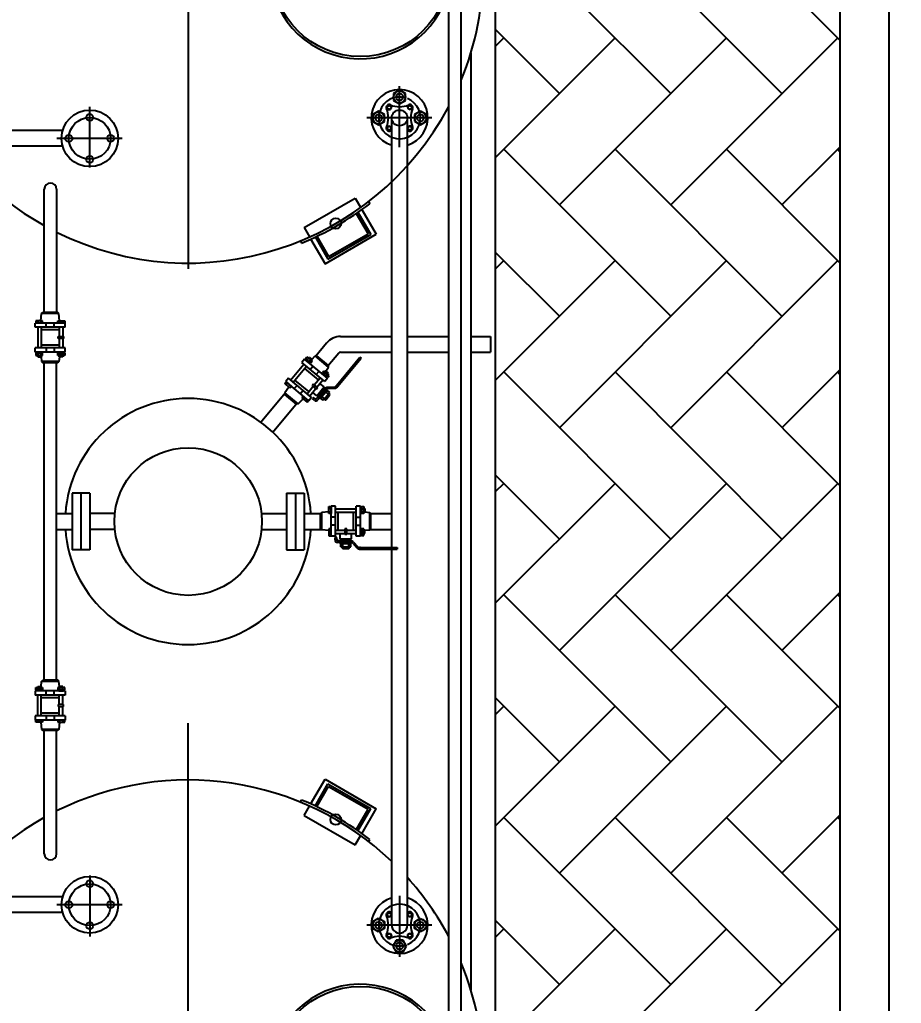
# Model space of a CAD drawing. Extents: x -59142 to 322364, y -122476 to 91021.
# Drawn here: x -12501 to -10709, y 71493 to 73491 of the extents above; entities that cross this region are included whole.
import ezdxf

# ---------------------------------------------------------------- set-up
doc = ezdxf.new("R2010")
doc.units = 0
doc.header["$LTSCALE"] = 1000
doc.header["$MEASUREMENT"] = 0
doc.layers.add('EQUIPMENT', color=171, linetype='Continuous')
doc.styles.get("Standard").update_dxf_attribs({"font": 'gbenor.shx', "bigfont": 'gbcbig.shx'})
doc.dimstyles.get("Standard").update_dxf_attribs({"dimscale": 100, "dimtxt": 3.5, "dimasz": 1, "dimexe": 2.5, "dimexo": 3, "dimgap": 1.5, "dimtad": 1, "dimdec": 0, "dimzin": 0, "dimdsep": 46, "dimtxsty": 'Standard', "dimblk": 'ARCHTICK', "dimcen": 0.09, "dimadec": 0, "dimazin": 0, "dimtfac": 1, "dimtdec": 0, "dimtix": 1, "dimtmove": 2, "dimatfit": 3, "dimfxl": 1, "dimtolj": 1, "dimtzin": 0, "dimarcsym": 0})

# ---------------------------------------------------------------- blocks, each defined once
blk = doc.blocks.new('A$C057769C0')
at = {"layer": 'EQUIPMENT', "linetype": 'Continuous'}
for p, q in [((9150, 9599.5), (9150, 15299.5)), ((9850, 15299.5), (9850, 9599.5)), ((9166.9, 13308.5), (9506.3, 12969.1)), ((9393.1, 13308.5), (9732.5, 12969.1)), ((9619.4, 13308.5), (9850, 13077.9)), ((9150, 13099.1), (9280, 12969.1)), ((9150, 13065.3), (9166.9, 13082.2)), ((9150, 12839.1), (9393.1, 13082.2)), ((9280, 12742.8), (9619.4, 13082.2)), ((9506.3, 12742.8), (9845.7, 13082.2)), ((9100, 13051.2), (9100, 11147.9)), ((8955.2, 12976.1), (8943.2, 12969.1)), ((8967.2, 12969.1), (8955.2, 12976.1)), ((8943.2, 12969.1), (8943.2, 12955.3)), ((8943.2, 12955.3), (8955.2, 12948.4)), ((8955.2, 12948.4), (8967.2, 12955.3)), ((8967.2, 12955.3), (8967.2, 12969.1)), ((8912.7, 12933.2), (8900.7, 12926.3)), ((8924.7, 12926.3), (8912.7, 12933.2)), ((8931.9, 12944.8), (8929.6, 12940.8)), ((8929.6, 12940.8), (8931.9, 12936.8)), ((8936.5, 12944.8), (8931.9, 12944.8)), ((8931.9, 12936.8), (8936.5, 12936.8)), ((8938.8, 12940.8), (8936.5, 12944.8)), ((8936.5, 12936.8), (8938.8, 12940.8)), ((8976.2, 12945.4), (8972.2, 12943.1)), ((8972.2, 12943.1), (8972.2, 12938.5)), ((8972.2, 12938.5), (8976.2, 12936.1)), ((8980.2, 12943.1), (8976.2, 12945.4)), ((8976.2, 12936.1), (8980.2, 12938.5)), ((8980.2, 12938.5), (8980.2, 12943.1)), ((8997.7, 12933.6), (8985.7, 12926.6)), ((9009.7, 12926.6), (8997.7, 12933.6)), ((8900.7, 12926.3), (8900.7, 12912.4)), ((8900.7, 12912.4), (8912.7, 12905.5)), ((8912.7, 12905.5), (8924.7, 12912.4)), ((8924.7, 12912.4), (8924.7, 12926.3)), ((8985.7, 12926.6), (8985.7, 12912.8)), ((8985.7, 12912.8), (8997.7, 12905.9)), ((8997.7, 12905.9), (9009.7, 12912.8)), ((9009.7, 12912.8), (9009.7, 12926.6)), ((8934.2, 12903.4), (8930.2, 12901.1)), ((8930.2, 12901.1), (8930.2, 12896.5)), ((8930.2, 12896.5), (8934.2, 12894.1)), ((8938.2, 12901.1), (8934.2, 12903.4)), ((8934.2, 12894.1), (8938.2, 12896.5)), ((8938.2, 12896.5), (8938.2, 12901.1)), ((8973.9, 12902.8), (8971.6, 12898.8)), ((8971.6, 12898.8), (8973.9, 12894.8)), ((8978.5, 12902.8), (8973.9, 12902.8)), ((8973.9, 12894.8), (8978.5, 12894.8)), ((8980.8, 12898.8), (8978.5, 12902.8)), ((8978.5, 12894.8), (8980.8, 12898.8)), ((9166.9, 12855.9), (9506.3, 12516.5)), ((9393.1, 12855.9), (9732.5, 12516.5)), ((9619.4, 12855.9), (9850, 12625.4)), ((9732.5, 12742.8), (9850, 12860.2)), ((9845.7, 12855.9), (9850, 12851.6)), ((8233.1, 12524.4), (8233.1, 12774.7)), ((8258.1, 12774.7), (8258.1, 12524.4)), ((9150, 12646.5), (9280, 12516.5)), ((9150, 12612.8), (9166.9, 12629.7)), ((9150, 12386.5), (9393.1, 12629.7)), ((9280, 12290.2), (9619.4, 12629.7)), ((9506.3, 12290.2), (9845.7, 12629.7)), ((8835.5, 12475.6), (8939.2, 12475.6)), ((8971.2, 12475.6), (9055.5, 12475.6)), ((9100, 12475.6), (9140, 12475.6)), ((9140, 12475.6), (9140, 12443.6)), ((8807, 12462.2), (8784.7, 12435.3)), ((8831.6, 12441.8), (8809.3, 12414.9)), ((8835.5, 12443.6), (8939.2, 12443.6)), ((8874.5, 12433.4), (8877, 12431.3)), ((8971.2, 12443.6), (9055.5, 12443.6)), ((9100, 12443.6), (9140, 12443.6)), ((8233.1, 11776.9), (8233.1, 12422.2)), ((8258.1, 11776.9), (8258.1, 12422.2)), ((9166.9, 12403.4), (9506.3, 12064)), ((9393.1, 12403.4), (9732.5, 12064)), ((9619.4, 12403.4), (9850, 12172.8)), ((9732.5, 12290.2), (9850, 12407.7)), ((9845.7, 12403.4), (9850, 12399.1)), ((8722.5, 12360.3), (8672.5, 12299.9)), ((8747.2, 12339.9), (8697.1, 12279.4)), ((9150, 12194), (9280, 12064)), ((9150, 12160.2), (9166.9, 12177.1)), ((9150, 11934), (9393.1, 12177.1)), ((9280, 11837.7), (9619.4, 12177.1)), ((9506.3, 11837.7), (9845.7, 12177.1)), ((8950.5, 12046.6), (8950.5, 12043.3)), ((9732.5, 11837.7), (9850, 11955.1)), ((9166.9, 11950.8), (9506.3, 11611.4)), ((9393.1, 11950.8), (9732.5, 11611.4)), ((9619.4, 11950.8), (9850, 11720.3)), ((9845.7, 11950.8), (9850, 11946.5)), ((9150, 11741.4), (9280, 11611.4)), ((9150, 11707.7), (9166.9, 11724.6)), ((9150, 11481.4), (9393.1, 11724.6)), ((9280, 11385.2), (9619.4, 11724.6)), ((9506.3, 11385.2), (9845.7, 11724.6)), ((8233.1, 11424.3), (8233.1, 11674.6)), ((8258.1, 11424.3), (8258.1, 11674.6)), ((9166.9, 11498.3), (9506.3, 11158.9)), ((9393.1, 11498.3), (9732.5, 11158.9)), ((9619.4, 11498.3), (9850, 11267.7)), ((9732.5, 11385.2), (9850, 11502.6)), ((9845.7, 11498.3), (9850, 11494)), ((8900.7, 11286.6), (8912.7, 11293.6)), ((8912.7, 11293.6), (8924.7, 11286.6)), ((8930.2, 11302.6), (8934.2, 11304.9)), ((8930.2, 11298), (8930.2, 11302.6)), ((8934.2, 11295.7), (8930.2, 11298)), ((8934.2, 11304.9), (8938.2, 11302.6)), ((8938.2, 11298), (8934.2, 11295.7)), ((8938.2, 11302.6), (8938.2, 11298)), ((8971.6, 11300.3), (8973.9, 11304.3)), ((8973.9, 11296.3), (8971.6, 11300.3)), ((8973.9, 11304.3), (8978.5, 11304.3)), ((8978.5, 11296.3), (8973.9, 11296.3)), ((8978.5, 11304.3), (8980.8, 11300.3)), ((8980.8, 11300.3), (8978.5, 11296.3)), ((8985.7, 11286.3), (8997.7, 11293.2)), ((8997.7, 11293.2), (9009.7, 11286.3)), ((8900.7, 11272.8), (8900.7, 11286.6)), ((8924.7, 11286.6), (8924.7, 11272.8)), ((8985.7, 11272.4), (8985.7, 11286.3)), ((9009.7, 11286.3), (9009.7, 11272.4)), ((9150, 11288.9), (9280, 11158.9)), ((8912.7, 11265.9), (8900.7, 11272.8)), ((8924.7, 11272.8), (8912.7, 11265.9)), ((8929.6, 11258.3), (8931.9, 11262.3)), ((8931.9, 11254.3), (8929.6, 11258.3)), ((8931.9, 11262.3), (8936.5, 11262.3)), ((8936.5, 11254.3), (8931.9, 11254.3)), ((8936.5, 11262.3), (8938.8, 11258.3)), ((8938.8, 11258.3), (8936.5, 11254.3)), ((8972.2, 11260.6), (8976.2, 11262.9)), ((8972.2, 11256), (8972.2, 11260.6)), ((8976.2, 11253.7), (8972.2, 11256)), ((8976.2, 11262.9), (8980.2, 11260.6)), ((8980.2, 11256), (8976.2, 11253.7)), ((8980.2, 11260.6), (8980.2, 11256)), ((8997.7, 11265.5), (8985.7, 11272.4)), ((9009.7, 11272.4), (8997.7, 11265.5)), ((9150, 11255.1), (9166.9, 11272)), ((9150, 11028.9), (9393.1, 11272)), ((9280, 10932.6), (9619.4, 11272)), ((9506.3, 10932.6), (9845.7, 11272)), ((8948.5, 11248.6), (8941.5, 11236.6)), ((8941.5, 11236.6), (8948.5, 11224.6)), ((8962.3, 11248.6), (8948.5, 11248.6)), ((8969.2, 11236.6), (8962.3, 11248.6)), ((8962.3, 11224.6), (8969.2, 11236.6)), ((8948.5, 11224.6), (8962.3, 11224.6))]:
    blk.add_line(p, q, dxfattribs=at)
at = {"layer": 'EQUIPMENT'}
for p, q in [((8525.6, 13952.2), (8525.6, 12613.3)), ((9055.5, 10432.3), (9055.5, 13766.8)), ((9080.5, 10432.9), (9080.5, 13767.3)), ((8955.2, 12860.4), (8955.2, 12984.1)), ((8325.5, 12818.8), (8325.5, 12942.5)), ((9021.1, 12919.7), (8888.4, 12919.7)), ((8939.2, 11280.2), (8939.2, 12919.7)), ((8971.2, 11279.3), (8971.2, 12919.7)), ((8270.3, 12894.1), (7820, 12894.1)), ((8391.5, 12878.1), (8258.7, 12878.1)), ((8270.3, 12862.1), (8029.9, 12862.1)), ((8761.2, 12696.8), (8865.1, 12756.8)), ((8865.1, 12756.8), (8875.8, 12738.2)), ((8878.3, 12733.8), (8907.6, 12683.1)), ((8892.2, 12749.7), (8894.8, 12745.4)), ((8867.1, 12725.7), (8891.2, 12684.1)), ((8870.4, 12728), (8896.6, 12682.6)), ((8761.2, 12696.8), (8771.9, 12678.2)), ((8774.4, 12673.8), (8803.7, 12623.1)), ((8783.4, 12677.8), (8809.6, 12632.3)), ((8787, 12679.5), (8811.1, 12637.8)), ((8803.7, 12623.1), (8907.6, 12683.1)), ((8809.6, 12632.3), (8896.6, 12682.6)), ((8811.1, 12637.8), (8891.2, 12684.1)), ((8753.7, 12669.7), (8756.2, 12665.4)), ((8325.6, 12157), (8289.6, 12157)), ((8289.6, 12157), (8289.6, 12042)), ((8307.6, 12157), (8307.6, 12042)), ((8325.6, 12157), (8325.6, 12042)), ((8725.6, 12157), (8725.6, 12042)), ((8725.6, 12157), (8761.6, 12157)), ((8743.6, 12157), (8743.6, 12042)), ((8761.6, 12157), (8761.6, 12042)), ((8258.1, 12115.5), (8289.6, 12115.5)), ((8376.5, 12115.5), (8325.6, 12115.5)), ((8674.8, 12115.5), (8725.6, 12115.5)), ((8761.6, 12115.5), (8797.3, 12115.5)), ((8894.7, 12115.5), (8939.2, 12115.5)), ((8258.1, 12083.5), (8289.6, 12083.5)), ((8376.5, 12083.5), (8325.6, 12083.5)), ((8674.8, 12083.5), (8725.6, 12083.5)), ((8761.6, 12083.5), (8797.3, 12083.5)), ((8894.7, 12083.5), (8939.2, 12083.5)), ((8325.6, 12042), (8289.6, 12042)), ((8725.6, 12042), (8761.6, 12042)), ((8525.6, 10246.9), (8525.6, 11689.7)), ((8774.4, 11525.2), (8803.7, 11575.9)), ((8803.7, 11575.9), (8907.6, 11515.9)), ((8783.4, 11521.2), (8809.6, 11566.7)), ((8787, 11519.6), (8811.1, 11561.2)), ((8809.6, 11566.7), (8896.6, 11516.4)), ((8811.1, 11561.2), (8891.2, 11515)), ((8753.7, 11529.3), (8756.2, 11533.7)), ((8761.2, 11502.3), (8771.9, 11520.8)), ((8867.1, 11473.3), (8891.2, 11515)), ((8870.4, 11471), (8896.6, 11516.4)), ((8878.3, 11465.2), (8907.6, 11515.9)), ((8761.2, 11502.3), (8865.1, 11442.3)), ((8865.1, 11442.3), (8875.8, 11460.8)), ((8892.2, 11449.3), (8894.8, 11453.7)), ((8325.5, 11380.3), (8325.5, 11256.6)), ((8270.3, 11336.9), (8029.9, 11336.9)), ((8955.2, 11338.7), (8955.2, 11215)), ((8391.5, 11320.9), (8258.7, 11320.9)), ((8270.3, 11304.9), (7820, 11304.9)), ((9021.1, 11279.3), (8888.4, 11279.3))]:
    blk.add_line(p, q, dxfattribs=at)
at = {"layer": 'EQUIPMENT', "ltscale": 8}
for p, q in [((8226.3, 12507.6), (8227.5, 12522)), ((8227.5, 12522), (8230, 12524.4)), ((8262.9, 12522), (8227.5, 12522)), ((8260.6, 12524.4), (8230, 12524.4)), ((8262.9, 12522), (8260.6, 12524.4)), ((8264.1, 12507.6), (8262.9, 12522)), ((8214.7, 12494.3), (8214.7, 12502.9)), ((8275.7, 12502.9), (8214.7, 12502.9)), ((8275.7, 12494.3), (8214.7, 12494.3)), ((8215.6, 12507.6), (8215.6, 12503.1)), ((8229.6, 12507.6), (8215.6, 12507.6)), ((8215.6, 12503.1), (8229.6, 12503.1)), ((8219.7, 12507.4), (8219.7, 12503.3)), ((8220.1, 12494.3), (8220.1, 12452.3)), ((8225.6, 12507.2), (8225.6, 12503.4)), ((8225.9, 12502.9), (8226, 12503.1)), ((8227.1, 12494.3), (8227.1, 12452.3)), ((8229.6, 12503.1), (8229.6, 12507.6)), ((8237.2, 12494.3), (8237.2, 12502.9)), ((8253.2, 12494.3), (8253.2, 12502.9)), ((8260.8, 12507.6), (8274.8, 12507.6)), ((8260.8, 12503.1), (8260.8, 12507.6)), ((8274.8, 12503.1), (8260.8, 12503.1)), ((8263.6, 12494.3), (8263.6, 12475.5)), ((8264.4, 12502.9), (8264.4, 12503.1)), ((8264.8, 12507.2), (8264.8, 12503.4)), ((8270.6, 12494.3), (8270.6, 12475.5)), ((8270.7, 12507.4), (8270.7, 12503.3)), ((8274.8, 12507.6), (8274.8, 12503.1)), ((8275.7, 12494.3), (8275.7, 12502.9)), ((8263.6, 12488.8), (8227.1, 12488.8)), ((8261.2, 12471.3), (8261.2, 12475.5)), ((8261.2, 12475.5), (8272.1, 12475.5)), ((8272.1, 12475.5), (8272.1, 12471.3)), ((8263.6, 12457.8), (8227.1, 12457.8)), ((8272.1, 12471.3), (8261.2, 12471.3)), ((8263.6, 12471.3), (8263.6, 12452.3)), ((8270.6, 12471.3), (8270.6, 12452.3)), ((8214.7, 12443.7), (8214.7, 12452.3)), ((8275.7, 12452.3), (8214.7, 12452.3)), ((8275.7, 12443.7), (8214.7, 12443.7)), ((8215.7, 12441.5), (8215.7, 12437)), ((8229.7, 12441.5), (8215.7, 12441.5)), ((8215.7, 12437), (8229.7, 12437)), ((8217.8, 12443.5), (8217.8, 12441.7)), ((8228, 12443.5), (8217.8, 12443.5)), ((8217.8, 12441.7), (8228, 12441.7)), ((8219.8, 12436.9), (8219.8, 12434.5)), ((8219.8, 12434.5), (8226.8, 12434.5)), ((8220, 12441.3), (8220, 12437.2)), ((8225.9, 12443.7), (8226.5, 12437)), ((8225.9, 12441.1), (8225.9, 12437.3)), ((8226.7, 12434.5), (8227.5, 12424.6)), ((8226.8, 12434.5), (8226.8, 12436.9)), ((8228, 12441.7), (8228, 12443.5)), ((8229.7, 12437), (8229.7, 12441.5)), ((8237.2, 12452.3), (8237.2, 12443.7)), ((8253.2, 12452.3), (8253.2, 12443.7)), ((8260.7, 12441.5), (8274.7, 12441.5)), ((8260.7, 12437), (8260.7, 12441.5)), ((8274.7, 12437), (8260.7, 12437)), ((8262.4, 12441.7), (8262.4, 12443.5)), ((8262.4, 12443.5), (8272.5, 12443.5)), ((8272.5, 12441.7), (8262.4, 12441.7)), ((8263.7, 12434.5), (8262.9, 12424.6)), ((8263.6, 12434.5), (8263.6, 12436.9)), ((8270.6, 12434.5), (8263.6, 12434.5)), ((8264.4, 12443.7), (8264.4, 12443.5)), ((8264.5, 12441.1), (8264.5, 12437.3)), ((8270.4, 12441.3), (8270.4, 12437.2)), ((8270.6, 12436.9), (8270.6, 12434.5)), ((8272.5, 12443.5), (8272.5, 12441.7)), ((8274.7, 12441.5), (8274.7, 12437)), ((8275.7, 12443.7), (8275.7, 12452.3)), ((8764, 12430.5), (8766.8, 12434)), ((8766.8, 12434), (8777.6, 12425.1)), ((8770.1, 12431.4), (8771.7, 12433.3)), ((8771.7, 12433.3), (8777, 12428.8)), ((8776.9, 12428.9), (8783.9, 12436)), ((8783.9, 12436), (8787.4, 12436.2)), ((8811.1, 12413.4), (8783.9, 12436)), ((8810.9, 12416.8), (8787.4, 12436.2)), ((8826.9, 12376), (8874.5, 12433.4)), ((8262.9, 12424.6), (8227.5, 12424.6)), ((8227.5, 12424.6), (8230, 12422.2)), ((8260.6, 12422.2), (8230, 12422.2)), ((8262.9, 12424.6), (8260.6, 12422.2)), ((8733.7, 12387), (8760.5, 12419.4)), ((8739.1, 12382.6), (8765.9, 12414.9)), ((8761.8, 12429.5), (8756.3, 12422.8)), ((8803.3, 12383.9), (8756.3, 12422.8)), ((8808.8, 12390.6), (8761.8, 12429.5)), ((8774.7, 12421.6), (8764, 12430.5)), ((8764.4, 12427.6), (8765.5, 12429)), ((8772.1, 12421.1), (8764.4, 12427.6)), ((8765.5, 12429), (8773.3, 12422.5)), ((8767.4, 12427.9), (8770, 12431.1)), ((8770.5, 12422.3), (8775.2, 12427.1)), ((8772.1, 12424.3), (8774.5, 12427.3)), ((8773.3, 12422.5), (8772.1, 12421.1)), ((8773.6, 12408.5), (8779.2, 12415.1)), ((8777.6, 12425.1), (8774.7, 12421.6)), ((8777, 12428.8), (8775.5, 12426.9)), ((8805.4, 12405.3), (8811.1, 12413.4)), ((8811.1, 12413.4), (8810.9, 12416.8)), ((8829.4, 12373.9), (8877, 12431.3)), ((8790.5, 12387.4), (8762.4, 12410.7)), ((8786, 12398.3), (8791.5, 12404.9)), ((8801.5, 12405.2), (8798.7, 12401.8)), ((8798.7, 12401.8), (8809.5, 12392.8)), ((8799.9, 12400.6), (8798.7, 12399.1)), ((8798.7, 12399.1), (8806.5, 12392.7)), ((8807.7, 12394.1), (8799.9, 12400.6)), ((8800.1, 12397.7), (8800.2, 12397.9)), ((8812.3, 12396.3), (8801.5, 12405.2)), ((8801.8, 12399.7), (8804.3, 12402.6)), ((8805.3, 12405.4), (8803.8, 12403.5)), ((8810.7, 12400.9), (8805.3, 12405.4)), ((8806.2, 12395.7), (8808.9, 12398.9)), ((8806.5, 12392.7), (8807.7, 12394.1)), ((8809.2, 12399), (8810.7, 12400.9)), ((8809.5, 12392.8), (8812.3, 12396.3)), ((8721.7, 12379.7), (8724.6, 12383.1)), ((8732.5, 12370.7), (8721.7, 12379.7)), ((8730, 12372.8), (8721.7, 12361)), ((8729.5, 12390.5), (8724, 12383.8)), ((8771, 12344.9), (8724, 12383.8)), ((8724.6, 12383.1), (8735.4, 12374.2)), ((8725, 12377.2), (8727.6, 12380.3)), ((8776.5, 12351.6), (8729.5, 12390.5)), ((8729.7, 12373.6), (8732.1, 12376.5)), ((8735.4, 12374.2), (8732.5, 12370.7)), ((8732.7, 12376.7), (8732.6, 12376.5)), ((8746.9, 12376.1), (8741.3, 12369.5)), ((8770.7, 12363.5), (8742.6, 12386.8)), ((8767.2, 12359.3), (8779.2, 12373.7)), ((8780, 12378.5), (8777.3, 12375.3)), ((8777.3, 12375.3), (8785.7, 12368.3)), ((8788.4, 12371.6), (8780, 12378.5)), ((8781.9, 12377), (8794, 12391.6)), ((8786.8, 12355.2), (8801.7, 12373.1)), ((8787.2, 12372.5), (8799.4, 12387.2)), ((8801.7, 12373.1), (8793.4, 12379.9)), ((8808.8, 12390.6), (8803.3, 12383.9)), ((8809.5, 12372.2), (8822.1, 12372.7)), ((8826.9, 12376), (8825.7, 12374.5)), ((8830.1, 12373.3), (8826.2, 12376.5)), ((8829.4, 12373.9), (8829, 12373.4)), ((8749, 12338.4), (8721.7, 12361)), ((8721.7, 12361), (8722.1, 12357.5)), ((8745.6, 12338), (8722.1, 12357.5)), ((8759.2, 12365.9), (8753.7, 12359.3)), ((8759.4, 12354.3), (8756.6, 12350.8)), ((8770.2, 12345.4), (8759.4, 12354.3)), ((8772.6, 12354.8), (8784.6, 12369.3)), ((8786.8, 12355.2), (8778.6, 12362)), ((8785.7, 12368.3), (8788.4, 12371.6)), ((8803.4, 12369.2), (8787, 12349.4)), ((8790.6, 12353.7), (8787.6, 12356.1)), ((8806.8, 12368), (8789, 12346.6)), ((8794.1, 12349.4), (8808.7, 12367)), ((8802.8, 12348.9), (8797.4, 12353.4)), ((8800.1, 12345.8), (8813.4, 12361.7)), ((8803.8, 12369.6), (8800.8, 12372.1)), ((8804.3, 12346.8), (8813.1, 12357.5)), ((8810.7, 12358.5), (8805.4, 12363)), ((8805.4, 12347.1), (8813, 12356.3)), ((8808.7, 12367), (8807, 12368.4)), ((8813.4, 12361.7), (8808, 12366.2)), ((8810.4, 12369.8), (8822.7, 12370.4)), ((8813, 12356.3), (8810.6, 12358.3)), ((8813.1, 12357.5), (8811.2, 12359)), ((8813.1, 12357.5), (8813, 12356.3)), ((8749, 12338.4), (8745.6, 12338)), ((8759.1, 12348.7), (8749, 12338.4)), ((8756.6, 12350.8), (8767.3, 12341.9)), ((8759.9, 12348.6), (8762.3, 12351.5)), ((8762.3, 12352.1), (8762.2, 12352)), ((8764.3, 12344.7), (8766.9, 12347.8)), ((8767.3, 12341.9), (8770.2, 12345.4)), ((8776.5, 12351.6), (8771, 12344.9)), ((8780.2, 12351.8), (8778.1, 12349.3)), ((8782, 12346), (8778.1, 12349.3)), ((8783.5, 12349.1), (8780.2, 12351.8)), ((8794.1, 12349.4), (8792.4, 12350.7)), ((8800.1, 12345.8), (8794.8, 12350.2)), ((8804.3, 12346.8), (8802.4, 12348.4)), ((8805.4, 12347.1), (8802.9, 12349.1)), ((8804.3, 12346.8), (8805.4, 12347.1)), ((8797.3, 12118), (8794.8, 12115.5)), ((8794.8, 12085), (8794.8, 12115.5)), ((8811.7, 12119.2), (8797.3, 12118)), ((8797.3, 12082.7), (8797.3, 12118)), ((8811.7, 12130), (8816.2, 12130)), ((8811.7, 12116), (8811.7, 12130)), ((8816.2, 12116), (8811.7, 12116)), ((8811.8, 12125.8), (8815.9, 12125.8)), ((8812.1, 12119.9), (8815.9, 12119.9)), ((8816.2, 12130), (8816.2, 12116)), ((8816.3, 12119.6), (8816.2, 12119.6)), ((8825, 12130.9), (8816.3, 12130.9)), ((8816.3, 12069.8), (8816.3, 12130.9)), ((8825, 12069.8), (8825, 12130.9)), ((8825, 12125.4), (8867, 12125.4)), ((8825, 12118.4), (8867, 12118.4)), ((8830.5, 12081.9), (8830.5, 12118.4)), ((8861.5, 12081.9), (8861.5, 12118.4)), ((8875.6, 12130.9), (8867, 12130.9)), ((8867, 12069.8), (8867, 12130.9)), ((8875.6, 12069.8), (8875.6, 12130.9)), ((8875.6, 12119.6), (8882.3, 12119.1)), ((8875.7, 12127.7), (8877.6, 12127.7)), ((8875.7, 12117.6), (8875.7, 12127.7)), ((8877.6, 12117.6), (8875.7, 12117.6)), ((8877.6, 12127.7), (8877.6, 12117.6)), ((8877.8, 12129.9), (8882.3, 12129.9)), ((8877.8, 12115.9), (8877.8, 12129.9)), ((8882.3, 12115.9), (8877.8, 12115.9)), ((8877.9, 12125.6), (8882.1, 12125.6)), ((8878.2, 12119.7), (8882, 12119.7)), ((8882.3, 12129.9), (8882.3, 12115.9)), ((8882.3, 12125.7), (8884.8, 12125.7)), ((8884.8, 12118.7), (8882.3, 12118.7)), ((8884.8, 12125.7), (8884.8, 12118.7)), ((8884.8, 12118.9), (8894.7, 12118)), ((8894.7, 12082.7), (8894.7, 12118)), ((8894.7, 12118), (8897.1, 12115.5)), ((8897.1, 12085), (8897.1, 12115.5)), ((8825, 12108.4), (8816.3, 12108.4)), ((8867, 12108.4), (8875.6, 12108.4)), ((8797.3, 12082.7), (8794.8, 12085)), ((8811.7, 12081.5), (8797.3, 12082.7)), ((8811.7, 12084.7), (8811.7, 12070.7)), ((8816.2, 12084.7), (8811.7, 12084.7)), ((8811.8, 12074.9), (8815.9, 12074.9)), ((8812.1, 12080.8), (8815.9, 12080.8)), ((8816.2, 12070.7), (8816.2, 12084.7)), ((8816.3, 12081.1), (8816.2, 12081.1)), ((8825, 12092.4), (8816.3, 12092.4)), ((8825, 12081.9), (8843.7, 12081.9)), ((8825, 12074.9), (8843.7, 12074.9)), ((8834.3, 12064.2), (8834.3, 12074.9)), ((8847.9, 12084.4), (8843.7, 12084.4)), ((8843.7, 12084.4), (8843.7, 12073.5)), ((8843.7, 12073.5), (8847.9, 12073.5)), ((8847.9, 12073.5), (8847.9, 12084.4)), ((8847.9, 12081.9), (8867, 12081.9)), ((8847.9, 12074.9), (8867, 12074.9)), ((8857.6, 12064.2), (8857.6, 12074.9)), ((8867, 12092.4), (8875.6, 12092.4)), ((8875.6, 12081.1), (8875.7, 12081.1)), ((8877.6, 12083.1), (8875.7, 12083.1)), ((8875.7, 12083.1), (8875.7, 12073)), ((8875.7, 12073), (8877.6, 12073)), ((8877.6, 12073), (8877.6, 12083.1)), ((8877.8, 12084.8), (8877.8, 12070.8)), ((8882.3, 12084.8), (8877.8, 12084.8)), ((8877.9, 12075.1), (8882.1, 12075.1)), ((8878.2, 12081), (8882, 12081)), ((8882.3, 12070.8), (8882.3, 12084.8)), ((8884.8, 12082), (8882.3, 12082)), ((8882.3, 12075), (8884.8, 12075)), ((8884.8, 12081.8), (8894.7, 12082.7)), ((8884.8, 12075), (8884.8, 12082)), ((8894.7, 12082.7), (8897.1, 12085)), ((8811.7, 12070.7), (8816.2, 12070.7)), ((8825, 12069.8), (8816.3, 12069.8)), ((8827.5, 12067.2), (8824.2, 12067.2)), ((8824.2, 12062), (8824.2, 12067.2)), ((8827.5, 12062.9), (8827.5, 12067.2)), ((8857, 12057.1), (8829.2, 12057.1)), ((8855.7, 12060.4), (8830, 12060.4)), ((8834.3, 12064.2), (8857.6, 12064.2)), ((8834.5, 12054.9), (8834.5, 12057.1)), ((8834.5, 12054.9), (8857.4, 12054.9)), ((8835.6, 12060.4), (8835.6, 12064.2)), ((8835.6, 12047.9), (8835.6, 12054.9)), ((8839.7, 12047.9), (8839.7, 12054.9)), ((8852.1, 12047.9), (8852.1, 12054.9)), ((8856.3, 12060.4), (8856.3, 12064.2)), ((8856.3, 12047.9), (8856.3, 12054.9)), ((8857.4, 12054.9), (8857.4, 12057.1)), ((8860.6, 12055.4), (8868.9, 12046.3)), ((8861.9, 12057.6), (8870.3, 12048.3)), ((8875.6, 12069.8), (8867, 12069.8)), ((8877.8, 12070.8), (8882.3, 12070.8)), ((8835.6, 12047.9), (8856.3, 12047.9)), ((8839, 12045.5), (8839, 12047.9)), ((8839, 12045.5), (8852.8, 12045.5)), ((8839, 12045.5), (8839.9, 12044.7)), ((8839.9, 12044.7), (8839.9, 12047.9)), ((8839.9, 12044.7), (8851.9, 12044.7)), ((8851.9, 12044.7), (8851.9, 12047.9)), ((8852.8, 12045.5), (8851.9, 12044.7)), ((8852.8, 12045.5), (8852.8, 12047.9)), ((8875.9, 12046.6), (8874, 12046.6)), ((8875.9, 12043.3), (8875.2, 12043.3)), ((8875.9, 12042.5), (8875.9, 12047.5)), ((8875.9, 12046.6), (8950.5, 12046.6)), ((8875.9, 12043.3), (8950.5, 12043.3)), ((8226.7, 11764.6), (8227.5, 11774.4)), ((8227.5, 11774.4), (8230, 11776.9)), ((8262.9, 11774.4), (8227.5, 11774.4)), ((8260.6, 11776.9), (8230, 11776.9)), ((8262.9, 11774.4), (8260.6, 11776.9)), ((8263.7, 11764.6), (8262.9, 11774.4)), ((8214.7, 11755.4), (8214.7, 11746.8)), ((8275.7, 11755.4), (8214.7, 11755.4)), ((8215.7, 11757.5), (8215.7, 11762)), ((8215.7, 11762), (8229.7, 11762)), ((8229.7, 11757.5), (8215.7, 11757.5)), ((8217.8, 11755.5), (8217.8, 11757.4)), ((8217.8, 11757.4), (8228, 11757.4)), ((8228, 11755.5), (8217.8, 11755.5)), ((8219.8, 11762.1), (8219.8, 11764.6)), ((8219.8, 11764.6), (8226.8, 11764.6)), ((8220, 11757.7), (8220, 11761.8)), ((8225.9, 11755.4), (8226.5, 11762)), ((8225.9, 11758), (8225.9, 11761.8)), ((8226.8, 11764.6), (8226.8, 11762.1)), ((8228, 11757.4), (8228, 11755.5)), ((8229.7, 11762), (8229.7, 11757.5)), ((8237.2, 11746.8), (8237.2, 11755.4)), ((8253.2, 11746.8), (8253.2, 11755.4)), ((8274.7, 11762), (8260.7, 11762)), ((8260.7, 11762), (8260.7, 11757.5)), ((8260.7, 11757.5), (8274.7, 11757.5)), ((8262.4, 11757.4), (8262.4, 11755.5)), ((8272.5, 11757.4), (8262.4, 11757.4)), ((8262.4, 11755.5), (8272.5, 11755.5)), ((8263.6, 11764.6), (8263.6, 11762.1)), ((8270.6, 11764.6), (8263.6, 11764.6)), ((8264.4, 11755.4), (8264.4, 11755.5)), ((8264.5, 11758), (8264.5, 11761.8)), ((8270.4, 11757.7), (8270.4, 11761.8)), ((8270.6, 11762.1), (8270.6, 11764.6)), ((8272.5, 11755.5), (8272.5, 11757.4)), ((8274.7, 11757.5), (8274.7, 11762)), ((8275.7, 11755.4), (8275.7, 11746.8)), ((8275.7, 11746.8), (8214.7, 11746.8)), ((8220.1, 11704.8), (8220.1, 11746.8)), ((8227.1, 11704.8), (8227.1, 11746.8)), ((8263.6, 11741.3), (8227.1, 11741.3)), ((8263.6, 11727.7), (8263.6, 11746.8)), ((8270.6, 11727.7), (8270.6, 11746.8)), ((8261.2, 11727.7), (8261.2, 11723.5)), ((8272.1, 11727.7), (8261.2, 11727.7)), ((8261.2, 11723.5), (8272.1, 11723.5)), ((8263.6, 11704.8), (8263.6, 11723.5)), ((8270.6, 11704.8), (8270.6, 11723.5)), ((8272.1, 11723.5), (8272.1, 11727.7)), ((8214.7, 11704.8), (8214.7, 11696.1)), ((8275.7, 11704.8), (8214.7, 11704.8)), ((8275.7, 11696.1), (8214.7, 11696.1)), ((8215.6, 11691.5), (8215.6, 11696)), ((8215.6, 11696), (8229.6, 11696)), ((8219.7, 11691.6), (8219.7, 11695.7)), ((8225.6, 11691.8), (8225.6, 11695.7)), ((8225.9, 11696.1), (8226, 11696)), ((8263.6, 11710.3), (8227.1, 11710.3)), ((8229.6, 11696), (8229.6, 11691.5)), ((8237.2, 11704.8), (8237.2, 11696.1)), ((8253.2, 11704.8), (8253.2, 11696.1)), ((8274.8, 11696), (8260.8, 11696)), ((8260.8, 11696), (8260.8, 11691.5)), ((8264.4, 11696.1), (8264.4, 11696)), ((8264.8, 11691.8), (8264.8, 11695.7)), ((8270.7, 11691.6), (8270.7, 11695.7)), ((8274.8, 11691.5), (8274.8, 11696)), ((8275.7, 11704.8), (8275.7, 11696.1)), ((8229.6, 11691.5), (8215.6, 11691.5)), ((8226.3, 11691.5), (8227.5, 11677.1)), ((8262.9, 11677.1), (8227.5, 11677.1)), ((8227.5, 11677.1), (8230, 11674.6)), ((8260.6, 11674.6), (8230, 11674.6)), ((8262.9, 11677.1), (8260.6, 11674.6)), ((8260.8, 11691.5), (8274.8, 11691.5)), ((8264.1, 11691.5), (8262.9, 11677.1))]:
    blk.add_line(p, q, dxfattribs=at)
at = {"layer": 'EQUIPMENT', "ltscale": 0.5}
blk.add_lwpolyline([(6850, 500), (9950, 500), (9950, 15399.5), (6850, 15399.5), (6850, 500)], dxfattribs=at)
at = {"layer": 'EQUIPMENT'}
for centre, radius in [((8875.6, 13224.7), 180.5), ((8955.2, 12962.2), 7), ((8325.5, 12878.1), 57.5), ((8955.2, 12919.7), 16), ((8325.5, 12878.1), 42.5), ((8325.5, 12920.6), 7), ((8912.7, 12919.7), 7), ((8997.7, 12919.7), 7), ((8283, 12878.1), 7), ((8368, 12878.1), 7), ((8325.5, 12835.6), 7), ((8825.6, 12705.1), 11), ((8825.6, 11493.9), 11), ((8325.5, 11320.9), 57.5), ((8325.5, 11320.9), 42.5), ((8325.5, 11363.4), 7), ((8283, 11320.9), 7), ((8368, 11320.9), 7), ((8325.5, 11278.4), 7), ((8912.7, 11279.3), 7), ((8997.7, 11279.3), 7), ((8955.2, 11236.8), 7), ((8875.6, 10974.3), 180.5)]:
    blk.add_circle(centre, radius, dxfattribs=at)
at = {"layer": 'EQUIPMENT', "linetype": 'Continuous'}
for centre, radius in [((8955.2, 12962), 12), ((8934.2, 12940.8), 4), ((8976.2, 12940.8), 4), ((8912.7, 12919.5), 12), ((8997.7, 12919.5), 12), ((8934.2, 12898.8), 4), ((8976.2, 12898.8), 4), ((8525.6, 12099.5), 150), ((8934.2, 11300.3), 4), ((8976.2, 11300.3), 4), ((8912.7, 11279.5), 12), ((8997.7, 11279.5), 12), ((8934.2, 11258.3), 4), ((8976.2, 11258.3), 4), ((8955.2, 11236.6), 12)]:
    blk.add_circle(centre, radius, dxfattribs=at)
for centre, radius, start, end in [((8525.6, 13224.7), 600, 27.9887, 240.8236), ((8525.6, 13224.7), 600, 337.6242, 22.3758), ((8875.6, 13224.7), 185, 13.5852, 346.4148), ((8525.6, 13224.7), 600, 243.5233, 332.0113), ((8934.2, 12940.8), 6, 65.8105, 204.1895), ((8887.4, 12919.8), 45.2, 335.8105, 24.1895), ((8955.2, 12987.5), 45.2, 245.8105, 294.1895), ((8976.2, 12940.8), 6, 335.8105, 114.1895), ((9022.9, 12919.8), 45.2, 155.8105, 204.1895), ((8955.2, 12919.7), 16, 180, 183.2265), ((8934.2, 12898.8), 6, 155.8105, 294.1895), ((8955.2, 12852), 45.2, 110.6728, 115.6831), ((8955.2, 12852), 45.2, 65.8105, 69.2929), ((8976.2, 12898.8), 6, 245.8105, 24.1895), ((8245.6, 12774.7), 12.5, 0, 180), ((8525.6, 13224.7), 605, 292.4014, 307.5986), ((8835.5, 12438.6), 37, 90, 140.3621), ((8835.5, 12438.6), 5, 90, 140.3621), ((8525.6, 12099.5), 250, 3.6665, 176.3335), ((8525.6, 12099.5), 250, 183.6665, 356.3335), ((8525.6, 10974.3), 600, 46.4808, 116.4767), ((8525.6, 10974.3), 605, 52.4014, 67.5986), ((8525.6, 10974.3), 600, 119.1764, 332.0113), ((8245.6, 11424.3), 12.5, 180, 0), ((8525.6, 10974.3), 600, 27.9887, 42.1074), ((8934.2, 11300.3), 6, 65.8105, 204.1895), ((8887.4, 11279.3), 45.2, 335.8105, 24.1895), ((8955.2, 11347), 45.2, 244.3169, 249.3272), ((8955.2, 11347), 45.2, 290.7071, 294.1895), ((8976.2, 11300.3), 6, 335.8105, 114.1895), ((9022.9, 11279.3), 45.2, 155.8105, 204.1895), ((8934.2, 11258.3), 6, 155.8105, 294.1895), ((8955.2, 11211.5), 45.2, 65.8105, 114.1895), ((8976.2, 11258.3), 6, 245.8105, 24.1895), ((8525.6, 10974.3), 600, 337.6242, 22.3758), ((8875.6, 10974.3), 185, 13.5852, 346.4148)]:
    blk.add_arc(centre, radius, start, end, dxfattribs=at)
at = {"layer": 'EQUIPMENT'}
for centre, radius, start, end in [((8955.2, 12919.7), 57.5, 286.1564, 253.8699), ((8955.2, 12919.7), 42.5, 73.052, 67.8848), ((8955.2, 11279.3), 57.5, 106.1301, 73.8436), ((8955.2, 11279.3), 42.5, 292.1152, 286.948), ((8955.2, 11279.3), 16, 176.7735, 0)]:
    blk.add_arc(centre, radius, start, end, dxfattribs=at)
at = {"layer": 'EQUIPMENT', "ltscale": 8}
for centre, radius, start, end in [((8821.8, 12377.7), 4.97, 272.4574, 320.3621), ((8822.6, 12378.7), 8.29, 272.4574, 320.3621), ((8809.8, 12363.9), 8.29, 92.4574, 140.3621), ((8810.6, 12364.9), 4.97, 92.4574, 140.3621), ((8785.2, 12349.8), 4.97, 230.3621, 320.3621), ((8785.1, 12351), 2.49, 230.3621, 320.3621), ((8829.2, 12062), 4.97, 180, 270), ((8830, 12062.9), 2.49, 180, 270), ((8855.7, 12052.1), 8.29, 42.0953, 90), ((8857, 12052.1), 4.97, 42.0953, 90), ((8875.2, 12051.6), 8.29, 222.0953, 270), ((8874, 12051.6), 4.97, 222.0953, 270)]:
    blk.add_arc(centre, radius, start, end, dxfattribs=at)
blk = doc.blocks.new('_ArchTick')
at = {"color": 0, "linetype": 'ByBlock', "const_width": 0.4}
blk.add_lwpolyline([(-0.5, -0.5), (0.5, 0.5)], dxfattribs=at)
blk = doc.blocks.new('*D1609')
at = {"color": 0, "lineweight": -2, "transparency": 16777216}
for p, q in [((-14334.3, 26922.1), (-14334.3, 81872.1)), ((-9984.3, 26922.1), (-9984.3, 81872.1)), ((-14334.3, 81622.1), (-9984.3, 81622.1))]:
    blk.add_line(p, q, dxfattribs=at)
at = {"layer": 'Defpoints', "color": 0, "transparency": 16777216}
for p in [(-9984.3, 81622.1), (-14334.3, 26622.1), (-9984.3, 26622.1)]:
    blk.add_point(p, dxfattribs=at)
at = {"color": 0, "lineweight": -2, "transparency": 16777216, "xscale": 100, "yscale": 100, "zscale": 100, "rotation": 180}
blk.add_blockref('_ArchTick', (-14334.3, 81622.1), dxfattribs=at)
at = {"color": 0, "lineweight": -2, "transparency": 16777216, "xscale": 100, "yscale": 100, "zscale": 100}
blk.add_blockref('_ArchTick', (-9984.3, 81622.1), dxfattribs=at)
at = {"color": 0, "transparency": 16777216, "insert": (-12159.3, 81947.1), "char_height": 350, "attachment_point": 5}
blk.add_mtext('\\A1;4350', dxfattribs=at)

msp = doc.modelspace()

# ---------------------------------------------------------------- block references
at = {"layer": 'EQUIPMENT'}
msp.add_blockref('A$C057769C0', (-20684.3, 60372.1), dxfattribs=at)

# ---------------------------------------------------------------- dimensions: what is measured, and where the dimension line sits
dim = msp.add_linear_dim(base=(-9984.3, 81622.1), p1=(-14334.3, 26622.1), p2=(-9984.3, 26622.1), dimstyle='Standard', override={"dimarcsym": 1})
dim.commit()
dim.dimension.update_dxf_attribs({"geometry": '*D1609', "text_midpoint": (-12159.3, 81947.1)})

doc.saveas('drawing.dxf')
